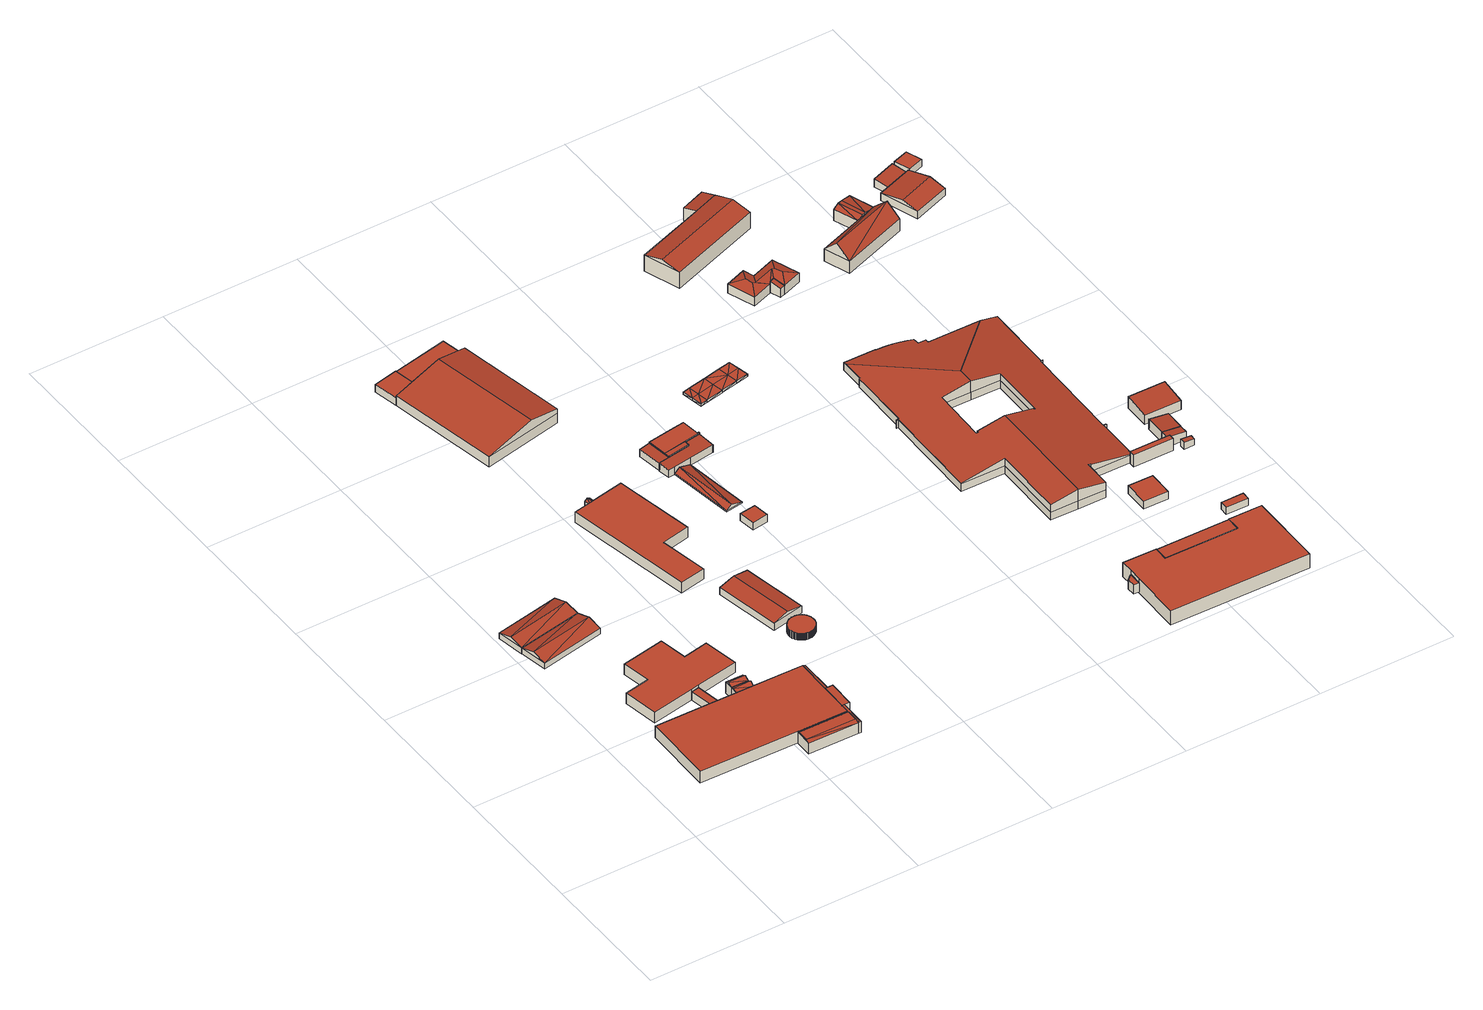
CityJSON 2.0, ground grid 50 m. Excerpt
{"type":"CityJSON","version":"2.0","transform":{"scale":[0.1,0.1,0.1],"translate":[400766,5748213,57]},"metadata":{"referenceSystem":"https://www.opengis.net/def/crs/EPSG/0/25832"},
"CityObjects":{
"building1":{"type":"Building","attributes":{"Gemeindeschluessel":"05515000","Geometrietyp2DReferenz":"3000","function":"31001_2740","roofType":"3100","measuredHeight":3.75},"geometry":[{"type":"Solid","lod":"2","boundaries":[[[[0,1,2,3]],[[4,5,1,0]],[[6,7,5,4]],[[3,2,7,6]],[[0,8,4]],[[6,9,3]],[[9,8,0]],[[0,3,9]],[[6,4,8]],[[8,9,6]],[[1,5,7,2]]]],"semantics":{"surfaces":[{"type":"WallSurface"},{"type":"RoofSurface"},{"type":"GroundSurface"}],"values":[[0,0,0,0,0,0,1,1,1,1,2]]}}]},
"building2":{"type":"Building","attributes":{"Gemeindeschluessel":"05515000","Geometrietyp2DReferenz":"3000","function":"31001_2740","roofType":"3100","measuredHeight":3.78},"geometry":[{"type":"Solid","lod":"2","boundaries":[[[[10,11,12,13]],[[0,14,11,10]],[[3,15,14,0]],[[13,12,15,3]],[[10,16,0]],[[3,17,13]],[[17,16,10]],[[10,13,17]],[[3,0,16]],[[16,17,3]],[[11,14,15,12]]]],"semantics":{"surfaces":[{"type":"WallSurface"},{"type":"RoofSurface"},{"type":"GroundSurface"}],"values":[[0,0,0,0,0,0,1,1,1,1,2]]}}]},
"building3":{"type":"Building","attributes":{"Gemeindeschluessel":"05515000","Geometrietyp2DReferenz":"3000","function":"31001_2000"},"children":["building3-1","building3-2"]},
"building3-1":{"type":"BuildingPart","attributes":{"roofType":"1000","measuredHeight":4.67},"parents":["building3"],"geometry":[{"type":"Solid","lod":"2","boundaries":[[[[18,19,20,21,22]],[[23,24,25,26,27]],[[28,29,24,23]],[[30,31,29,28]],[[32,33,31,30]],[[34,35,33,32]],[[36,37,35,34]],[[22,21,37,36]],[[34,32,30,28,23,27,18,22,36]],[[20,25,24,29,31,33,35,37,21]],[[19,18,27,26]],[[25,20,19,26]]]],"semantics":{"surfaces":[{"type":"WallSurface"},{"type":"RoofSurface"},{"type":"GroundSurface"},{"type":"ClosureSurface"}],"values":[[0,0,0,0,0,0,0,0,1,2,0,3]]}}]},
"building3-2":{"type":"BuildingPart","attributes":{"roofType":"9999","measuredHeight":4.9},"parents":["building3"],"geometry":[{"type":"Solid","lod":"2","boundaries":[[[[38,39,40,41]],[[26,25,39,38]],[[41,40,20,19]],[[41,42,43]],[[43,38,41]],[[38,43,44,26]],[[45,19,26]],[[26,44,45]],[[19,45,42,41]],[[43,42,45,44]],[[39,25,20,40]],[[25,26,19,20]]]],"semantics":{"surfaces":[{"type":"WallSurface"},{"type":"RoofSurface"},{"type":"GroundSurface"},{"type":"ClosureSurface"}],"values":[[0,0,0,1,1,0,1,1,0,1,2,3]]}}]},
"building4":{"type":"Building","attributes":{"Gemeindeschluessel":"05515000","Geometrietyp2DReferenz":"3000","function":"51009_1610","roofType":"2100","measuredHeight":3.37},"geometry":[{"type":"Solid","lod":"2","boundaries":[[[[46,47,48,49]],[[50,51,47,46]],[[52,53,51,50]],[[49,48,53,52]],[[50,46,49,52]],[[47,51,53,48]]]],"semantics":{"surfaces":[{"type":"WallSurface"},{"type":"RoofSurface"},{"type":"GroundSurface"}],"values":[[0,0,0,0,1,2]]}}]},
"building5":{"type":"Building","attributes":{"Gemeindeschluessel":"05515000","Geometrietyp2DReferenz":"3000","function":"31001_3050","roofType":"1000","measuredHeight":4.2},"geometry":[{"type":"Solid","lod":"2","boundaries":[[[[54,55,56,57]],[[58,59,55,54]],[[60,47,59,58]],[[61,48,47,60]],[[62,63,48,61]],[[64,65,63,62]],[[66,67,65,64]],[[68,69,67,66]],[[70,71,69,68]],[[57,56,71,70]],[[68,66,64,62,61,60,58,54,57,70]],[[55,59,47,48,63,65,67,69,71,56]]]],"semantics":{"surfaces":[{"type":"WallSurface"},{"type":"RoofSurface"},{"type":"GroundSurface"}],"values":[[0,0,0,0,0,0,0,0,0,0,1,2]]}}]},
"building6":{"type":"Building","attributes":{"Gemeindeschluessel":"05515000","Geometrietyp2DReferenz":"3000","function":"51009_1610"},"children":["building6-1","building6-2"]},
"building6-1":{"type":"BuildingPart","attributes":{"roofType":"3100","measuredHeight":5.28},"parents":["building6"],"geometry":[{"type":"Solid","lod":"2","boundaries":[[[[72,73,74,75]],[[76,77,73,72]],[[78,79,77,76]],[[75,80,72]],[[76,81,78]],[[78,81,80]],[[80,75,78]],[[81,76,72]],[[72,80,81]],[[74,73,77,79]],[[75,74,79,78]]]],"semantics":{"surfaces":[{"type":"WallSurface"},{"type":"RoofSurface"},{"type":"GroundSurface"},{"type":"ClosureSurface"}],"values":[[0,0,0,0,0,1,1,1,1,2,3]]}}]},
"building6-2":{"type":"BuildingPart","attributes":{"roofType":"3100","measuredHeight":5.28},"parents":["building6"],"geometry":[{"type":"Solid","lod":"2","boundaries":[[[[82,35,37,83]],[[75,74,35,82]],[[83,37,79,78]],[[82,84,75]],[[78,85,83]],[[83,85,84]],[[84,82,83]],[[85,78,75]],[[75,84,85]],[[35,74,79,37]],[[78,79,74,75]]]],"semantics":{"surfaces":[{"type":"WallSurface"},{"type":"RoofSurface"},{"type":"GroundSurface"},{"type":"ClosureSurface"}],"values":[[0,0,0,0,0,1,1,1,1,2,3]]}}]},
"building7":{"type":"Building","attributes":{"Gemeindeschluessel":"05515000","Geometrietyp2DReferenz":"3000","function":"51009_1610"},"children":["building7-1","building7-2","building7-3"]},
"building7-1":{"type":"BuildingPart","attributes":{"roofType":"1000","measuredHeight":4.49},"parents":["building7"],"geometry":[{"type":"Solid","lod":"2","boundaries":[[[[86,87,88,89]],[[90,91,92,87,86]],[[93,94,95,96,97]],[[89,88,98,99,100]],[[101,93,97,90,86,89,100]],[[87,92,95,94,98,88]],[[91,90,97,96]],[[95,92,91,96]],[[101,100,99]],[[94,93,101,99,98]]]],"semantics":{"surfaces":[{"type":"WallSurface"},{"type":"RoofSurface"},{"type":"GroundSurface"},{"type":"ClosureSurface"}],"values":[[0,0,0,0,1,2,0,3,0,3]]}}]},
"building7-2":{"type":"BuildingPart","attributes":{"roofType":"2100","measuredHeight":4.71},"parents":["building7"],"geometry":[{"type":"Solid","lod":"2","boundaries":[[[[22,21,94,93,102]],[[103,104,21,22]],[[99,98,104,103]],[[22,102,101,99,103]],[[94,21,104,98]],[[101,102,93]],[[98,99,101,93,94]]]],"semantics":{"surfaces":[{"type":"WallSurface"},{"type":"RoofSurface"},{"type":"GroundSurface"},{"type":"ClosureSurface"}],"values":[[0,0,0,1,2,0,3]]}}]},
"building7-3":{"type":"BuildingPart","attributes":{"roofType":"5000","measuredHeight":5.08},"parents":["building7"],"geometry":[{"type":"Solid","lod":"2","boundaries":[[[[105,106,92,91]],[[41,40,106,105]],[[96,95,40,41]],[[107,96,41,108]],[[41,105,108]],[[108,105,91,107]],[[91,96,107]],[[106,40,95,92]],[[95,96,91,92]]]],"semantics":{"surfaces":[{"type":"WallSurface"},{"type":"RoofSurface"},{"type":"GroundSurface"},{"type":"ClosureSurface"}],"values":[[0,0,0,1,1,1,1,2,3]]}}]},
"building8":{"type":"Building","attributes":{"Gemeindeschluessel":"05515000","Geometrietyp2DReferenz":"3000","function":"51003_1201","roofType":"1000","measuredHeight":2.74},"geometry":[{"type":"Solid","lod":"2","boundaries":[[[[109,110,111,112]],[[113,114,110,109]],[[115,116,114,113]],[[117,118,116,115]],[[119,120,118,117]],[[121,122,120,119]],[[123,124,122,121]],[[125,126,124,123]],[[127,128,126,125]],[[129,130,128,127]],[[131,132,130,129]],[[133,134,132,131]],[[135,136,134,133]],[[137,138,136,135]],[[139,140,138,137]],[[141,142,140,139]],[[143,144,142,141]],[[145,146,144,143]],[[147,148,146,145]],[[149,150,148,147]],[[151,152,150,149]],[[153,154,152,151]],[[155,156,154,153]],[[157,158,156,155]],[[159,160,158,157]],[[161,162,160,159]],[[163,164,162,161]],[[165,166,164,163]],[[167,168,166,165]],[[169,170,168,167]],[[171,172,170,169]],[[173,174,172,171]],[[175,176,174,173]],[[177,178,176,175]],[[179,180,178,177]],[[181,182,180,179]],[[183,184,182,181]],[[185,186,184,183]],[[187,188,186,185]],[[189,190,188,187]],[[191,192,190,189]],[[193,194,192,191]],[[195,196,194,193]],[[197,198,196,195]],[[199,200,198,197]],[[201,202,200,199]],[[203,204,202,201]],[[205,206,204,203]],[[207,208,206,205]],[[209,210,208,207]],[[211,212,210,209]],[[213,214,212,211]],[[215,216,214,213]],[[217,218,216,215]],[[219,220,218,217]],[[221,222,220,219]],[[223,224,222,221]],[[225,226,224,223]],[[227,228,226,225]],[[229,230,228,227]],[[231,232,230,229]],[[233,234,232,231]],[[235,236,234,233]],[[237,238,236,235]],[[239,240,238,237]],[[241,242,240,239]],[[243,244,242,241]],[[245,246,244,243]],[[247,248,246,245]],[[249,250,248,247]],[[251,252,250,249]],[[253,254,252,251]],[[255,256,254,253]],[[257,258,256,255]],[[259,260,258,257]],[[261,262,260,259]],[[263,264,262,261]],[[265,266,264,263]],[[267,268,266,265]],[[112,111,268,267]],[[265,263,261,259,257,255,253,251,249,247,245,243,241,239,237,235,233,231,229,227,225,223,221,219,217,215,213,211,209,207,205,203,201,199,197,195,193,191,189,187,185,183,181,179,177,175,173,171,169,167,165,163,161,159,157,155,153,151,149,147,145,143,141,139,137,135,133,131,129,127,125,123,121,119,117,115,113,109,112,267]],[[110,114,116,118,120,122,124,126,128,130,132,134,136,138,140,142,144,146,148,150,152,154,156,158,160,162,164,166,168,170,172,174,176,178,180,182,184,186,188,190,192,194,196,198,200,202,204,206,208,210,212,214,216,218,220,222,224,226,228,230,232,234,236,238,240,242,244,246,248,250,252,254,256,258,260,262,264,266,268,111]]]],"semantics":{"surfaces":[{"type":"WallSurface"},{"type":"RoofSurface"},{"type":"GroundSurface"}],"values":[[0,0,0,0,0,0,0,0,0,0,0,0,0,0,0,0,0,0,0,0,0,0,0,0,0,0,0,0,0,0,0,0,0,0,0,0,0,0,0,0,0,0,0,0,0,0,0,0,0,0,0,0,0,0,0,0,0,0,0,0,0,0,0,0,0,0,0,0,0,0,0,0,0,0,0,0,0,0,0,0,1,2]]}}]},
"building9":{"type":"Building","attributes":{"Gemeindeschluessel":"05515000","Geometrietyp2DReferenz":"3000","function":"31001_2000","roofType":"1000","measuredHeight":4.22},"geometry":[{"type":"Solid","lod":"2","boundaries":[[[[269,270,271,272]],[[273,274,270,269]],[[275,276,274,273]],[[277,278,276,275]],[[279,280,278,277]],[[281,282,280,279]],[[283,284,282,281]],[[272,271,284,283]],[[281,279,277,275,273,269,272,283]],[[270,274,276,278,280,282,284,271]]]],"semantics":{"surfaces":[{"type":"WallSurface"},{"type":"RoofSurface"},{"type":"GroundSurface"}],"values":[[0,0,0,0,0,0,0,0,1,2]]}}]},
"building10":{"type":"Building","attributes":{"Gemeindeschluessel":"05515000","Geometrietyp2DReferenz":"3000","function":"31001_2000","roofType":"3100","measuredHeight":4.05},"geometry":[{"type":"Solid","lod":"2","boundaries":[[[[285,286,287,288]],[[289,290,286,285]],[[291,292,290,289]],[[288,287,292,291]],[[285,293,289]],[[291,294,288]],[[288,294,293,285]],[[289,293,294,291]],[[286,290,292,287]]]],"semantics":{"surfaces":[{"type":"WallSurface"},{"type":"RoofSurface"},{"type":"GroundSurface"}],"values":[[0,0,0,0,0,0,1,1,2]]}}]},
"building11":{"type":"Building","attributes":{"Gemeindeschluessel":"05515000","Geometrietyp2DReferenz":"3000","function":"51009_1610","roofType":"3100","measuredHeight":3.13},"geometry":[{"type":"Solid","lod":"2","boundaries":[[[[295,296,297,298]],[[299,300,296,295]],[[301,302,300,299]],[[298,297,302,301]],[[295,303,299]],[[301,304,298]],[[298,304,303]],[[303,295,298]],[[304,301,299]],[[299,303,304]],[[296,300,302,297]]]],"semantics":{"surfaces":[{"type":"WallSurface"},{"type":"RoofSurface"},{"type":"GroundSurface"}],"values":[[0,0,0,0,0,0,1,1,1,1,2]]}}]},
"building12":{"type":"Building","attributes":{"Gemeindeschluessel":"05515000","Geometrietyp2DReferenz":"3000","function":"31001_2700"},"address":[{"country":"Germany","locality":"Münster","thoroughfareNumber":"56","thoroughfareName":"Alexianerweg"}],"children":["building12-1","building12-2"]},
"building12-1":{"type":"BuildingPart","attributes":{"roofType":"3100","measuredHeight":7.91},"parents":["building12"],"geometry":[{"type":"Solid","lod":"2","boundaries":[[[[305,306,307,308]],[[309,310,311,306,305]],[[312,313,314,315,316]],[[308,307,313,312]],[[317,318,319,320]],[[318,317,321,309,305]],[[321,317,320,312,316]],[[321,316,309]],[[319,318,305,308]],[[320,319,308,312]],[[306,311,314,313,307]],[[315,310,309,316]],[[314,311,310,315]]]],"semantics":{"surfaces":[{"type":"WallSurface"},{"type":"RoofSurface"},{"type":"GroundSurface"},{"type":"ClosureSurface"}],"values":[[0,0,0,0,1,1,0,0,0,0,2,0,3]]}}]},
"building12-2":{"type":"BuildingPart","attributes":{"roofType":"1000","measuredHeight":3.2},"parents":["building12"],"geometry":[{"type":"Solid","lod":"2","boundaries":[[[[322,323,311,310]],[[324,325,323,322]],[[315,314,325,324]],[[322,310,315,324]],[[311,323,325,314]],[[314,315,310,311]]]],"semantics":{"surfaces":[{"type":"WallSurface"},{"type":"RoofSurface"},{"type":"GroundSurface"},{"type":"ClosureSurface"}],"values":[[0,0,0,1,2,3]]}}]},
"building13":{"type":"Building","attributes":{"Gemeindeschluessel":"05515000","Geometrietyp2DReferenz":"3000","function":"51009_1610","roofType":"1000","measuredHeight":3.19},"geometry":[{"type":"Solid","lod":"2","boundaries":[[[[326,327,328,329]],[[330,331,327,326]],[[315,314,331,330]],[[329,328,314,315]],[[330,326,329,315]],[[327,331,314,328]]]],"semantics":{"surfaces":[{"type":"WallSurface"},{"type":"RoofSurface"},{"type":"GroundSurface"}],"values":[[0,0,0,0,1,2]]}}]},
"building14":{"type":"Building","attributes":{"Gemeindeschluessel":"05515000","Geometrietyp2DReferenz":"3000","function":"31001_2460","roofType":"1000","measuredHeight":2.9},"geometry":[{"type":"Solid","lod":"2","boundaries":[[[[332,333,334,335]],[[336,337,333,332]],[[338,339,337,336]],[[335,334,339,338]],[[336,332,335,338]],[[333,337,339,334]]]],"semantics":{"surfaces":[{"type":"WallSurface"},{"type":"RoofSurface"},{"type":"GroundSurface"}],"values":[[0,0,0,0,1,2]]}}]},
"building15":{"type":"Building","attributes":{"Gemeindeschluessel":"05515000","Geometrietyp2DReferenz":"3000","function":"51009_1611","roofType":"2100","measuredHeight":3.24},"geometry":[{"type":"Solid","lod":"2","boundaries":[[[[340,341,342,343]],[[344,345,341,340]],[[346,347,345,344]],[[343,342,347,346]],[[344,340,343,346]],[[341,345,347,342]]]],"semantics":{"surfaces":[{"type":"WallSurface"},{"type":"RoofSurface"},{"type":"GroundSurface"}],"values":[[0,0,0,0,1,2]]}}]},
"building16":{"type":"Building","attributes":{"Gemeindeschluessel":"05515000","Geometrietyp2DReferenz":"3000","function":"31001_2740","roofType":"3100","measuredHeight":1.82},"geometry":[{"type":"Solid","lod":"2","boundaries":[[[[348,349,350,351]],[[352,353,349,348]],[[354,355,353,352]],[[351,350,355,354]],[[348,356,352]],[[354,357,351]],[[356,348,351]],[[351,357,356]],[[352,356,357]],[[357,354,352]],[[349,353,355,350]]]],"semantics":{"surfaces":[{"type":"WallSurface"},{"type":"RoofSurface"},{"type":"GroundSurface"}],"values":[[0,0,0,0,0,0,1,1,1,1,2]]}}]},
"building17":{"type":"Building","attributes":{"Gemeindeschluessel":"05515000","Geometrietyp2DReferenz":"3000","function":"31001_2000","roofType":"2100","measuredHeight":3.39},"geometry":[{"type":"Solid","lod":"2","boundaries":[[[[358,355,350,359]],[[360,361,355,358]],[[362,363,361,360]],[[344,364,363,362]],[[365,366,364,344]],[[367,368,366,365]],[[369,370,368,367]],[[371,372,370,369]],[[373,374,372,371]],[[375,376,374,373]],[[359,350,376,375]],[[373,371,369,367,365,344,362,360,358,359,375]],[[355,361,363,364,366,368,370,372,374,376,350]]]],"semantics":{"surfaces":[{"type":"WallSurface"},{"type":"RoofSurface"},{"type":"GroundSurface"}],"values":[[0,0,0,0,0,0,0,0,0,0,0,1,2]]}}]},
"building18":{"type":"Building","attributes":{"Gemeindeschluessel":"05515000","Geometrietyp2DReferenz":"3000","function":"31001_2000"},"children":["building18-1","building18-2"]},
"building18-1":{"type":"BuildingPart","attributes":{"roofType":"1000","measuredHeight":3.6},"parents":["building18"],"geometry":[{"type":"Solid","lod":"2","boundaries":[[[[377,345,378,379]],[[380,381,345,377]],[[379,378,382,383]],[[380,377,379,383]],[[345,381,382,378]],[[381,380,383,382]]]],"semantics":{"surfaces":[{"type":"WallSurface"},{"type":"RoofSurface"},{"type":"GroundSurface"},{"type":"ClosureSurface"}],"values":[[0,0,0,1,2,3]]}}]},
"building18-2":{"type":"BuildingPart","attributes":{"roofType":"1000","measuredHeight":3.6},"parents":["building18"],"geometry":[{"type":"Solid","lod":"2","boundaries":[[[[384,341,381,380]],[[385,386,341,384]],[[387,388,386,385]],[[389,390,388,387]],[[391,392,390,389]],[[393,394,392,391]],[[395,396,394,393]],[[383,382,396,395]],[[395,393,391,389,387,385,384,380,383]],[[341,386,388,390,392,394,396,382,381]],[[381,382,383,380]]]],"semantics":{"surfaces":[{"type":"WallSurface"},{"type":"RoofSurface"},{"type":"GroundSurface"},{"type":"ClosureSurface"}],"values":[[0,0,0,0,0,0,0,0,1,2,3]]}}]},
"building19":{"type":"Building","attributes":{"Geometrietyp2DReferenz":"2000","Gemeindeschluessel":"05515000","function":"53001_1800","roofType":"9999","measuredHeight":1},"geometry":[{"type":"Solid","lod":"2","boundaries":[[[[397,398,399]],[[398,400,399]],[[401,402,397]],[[402,398,397]],[[403,404,401]],[[404,402,401]],[[405,406,403]],[[406,404,403]],[[407,408,405]],[[408,406,405]],[[409,410,407]],[[410,408,407]],[[411,412,409]],[[412,410,409]],[[413,414,411]],[[414,412,411]],[[415,416,413]],[[416,414,413]],[[417,418,415]],[[418,416,415]],[[419,420,417]],[[420,418,417]],[[421,422,419]],[[422,420,419]],[[399,400,421]],[[400,422,421]],[[400,398,402]],[[400,402,423]],[[423,402,404]],[[423,404,424]],[[424,404,425]],[[425,404,406]],[[425,406,408]],[[425,408,410]],[[422,400,423]],[[422,423,420]],[[420,423,424]],[[420,424,418]],[[418,424,416]],[[416,424,425]],[[416,425,414]],[[414,425,410]],[[414,410,412]],[[399,401,397]],[[399,426,401]],[[426,403,401]],[[426,427,403]],[[427,428,403]],[[428,405,403]],[[428,407,405]],[[428,409,407]],[[419,427,426]],[[421,426,399]],[[421,419,426]],[[419,417,427]],[[417,415,427]],[[415,428,427]],[[415,413,428]],[[413,409,428]],[[413,411,409]]]],"semantics":{"surfaces":[{"type":"WallSurface"},{"type":"GroundSurface"},{"type":"RoofSurface"}],"values":[[0,0,0,0,0,0,0,0,0,0,0,0,0,0,0,0,0,0,0,0,0,0,0,0,0,0,1,1,1,1,1,1,1,1,1,1,1,1,1,1,1,1,1,2,2,2,2,2,2,2,2,2,2,2,2,2,2,2,2,2]]}}]},
"building20":{"type":"Building","attributes":{"Gemeindeschluessel":"05515000","Geometrietyp2DReferenz":"3000","function":"51009_1610","roofType":"1000","measuredHeight":3.54},"geometry":[{"type":"Solid","lod":"2","boundaries":[[[[429,430,431,432]],[[433,434,430,429]],[[435,436,434,433]],[[437,438,436,435]],[[432,431,438,437]],[[435,433,429,432,437]],[[430,434,436,438,431]]]],"semantics":{"surfaces":[{"type":"WallSurface"},{"type":"RoofSurface"},{"type":"GroundSurface"}],"values":[[0,0,0,0,0,1,2]]}}]},
"building21":{"type":"Building","attributes":{"Gemeindeschluessel":"05515000","Geometrietyp2DReferenz":"3000","function":"31001_2000","roofType":"1000","measuredHeight":5.72},"address":[{"country":"Germany","locality":"Münster","thoroughfareNumber":"47","thoroughfareName":"Alexianerweg"}],"geometry":[{"type":"Solid","lod":"2","boundaries":[[[[439,440,441,442]],[[443,444,440,439]],[[445,446,444,443]],[[447,448,446,445]],[[449,450,448,447]],[[451,452,450,449]],[[453,454,452,451]],[[455,456,454,453]],[[457,458,456,455]],[[442,441,458,457]],[[455,453,451,449,447,445,443,439,442,457]],[[440,444,446,448,450,452,454,456,458,441]]]],"semantics":{"surfaces":[{"type":"WallSurface"},{"type":"RoofSurface"},{"type":"GroundSurface"}],"values":[[0,0,0,0,0,0,0,0,0,0,1,2]]}}]},
"building22":{"type":"Building","attributes":{"Gemeindeschluessel":"05515000","Geometrietyp2DReferenz":"3000","function":"51009_1610","roofType":"1000","measuredHeight":5.53},"geometry":[{"type":"Solid","lod":"2","boundaries":[[[[459,454,448,460]],[[461,452,454,459]],[[462,450,452,461]],[[460,448,450,462]],[[461,459,460,462]],[[454,452,450,448]]]],"semantics":{"surfaces":[{"type":"WallSurface"},{"type":"RoofSurface"},{"type":"GroundSurface"}],"values":[[0,0,0,0,1,2]]}}]},
"building23":{"type":"Building","attributes":{"Geometrietyp2DReferenz":"3000","Gemeindeschluessel":"05515000","function":"31001_2000","roofType":"5000","measuredHeight":7.88},"address":[{"country":"Germany","locality":"Münster","thoroughfareNumber":"49","thoroughfareName":"Alexianerweg"}],"geometry":[{"type":"MultiSurface","lod":"2","boundaries":[[[463,464,465,466]],[[467,468,464,463]],[[469,470,468,467]],[[471,472,470,469]],[[473,474,472,471]],[[475,476,474,473]],[[477,478,476,475]],[[479,480,478,477]],[[481,482,480,479]],[[483,484,482,481]],[[485,486,484,483]],[[487,488,486,485]],[[489,490,488,487]],[[491,492,490,489]],[[493,494,492,491]],[[495,496,494,493]],[[497,498,496,495]],[[499,500,498,497]],[[501,502,503,504]],[[505,506,502,501]],[[507,508,506,505]],[[509,510,508,507]],[[511,512,510,509]],[[513,514,512,511]],[[515,516,514,513]],[[517,518,516,515]],[[519,520,518,517]],[[504,503,520,519]],[[521,522,500,499]],[[523,524,522,521]],[[525,526,524,523]],[[527,528,526,525]],[[529,530,528,527]],[[531,532,530,529]],[[533,534,532,531]],[[535,536,534,533]],[[537,538,536,535]],[[539,540,538,537]],[[541,542,540,539]],[[543,544,542,541]],[[545,546,544,543]],[[547,548,546,545]],[[549,550,548,547]],[[551,552,550,549]],[[553,554,552,551]],[[555,556,554,553]],[[557,558,556,555]],[[559,560,558,557]],[[466,465,560,559]],[[561,562,563,564,565,566,567,568,569,570,477,571,572,573,574]],[[575,576,577,578,573,572,579,580,581,582,583,584,585,586,587,588,589,590]],[[591,592,593,594,589,588,595,596,597,598,599,600,601,602,535,533,603,604,527,525,605,606,574,573,578]],[[606,605,523,521]],[[574,606,521,499]],[[605,525,523]],[[604,603,531,529]],[[604,529,527]],[[603,533,531]],[[602,601,539,537]],[[602,537,535]],[[601,600,541,539]],[[600,599,543,541]],[[599,598,545,543]],[[598,597,547,545]],[[597,596,549,547]],[[596,595,551,549]],[[595,588,553,551]],[[589,594,513,511]],[[594,593,515,513]],[[593,592,517,515]],[[592,591,519,517]],[[591,578,504,519]],[[590,589,511,509]],[[588,587,555,553]],[[587,586,557,555]],[[586,585,559,557]],[[585,584,466,559]],[[584,583,463,466]],[[583,582,467,463]],[[582,581,469,467]],[[581,580,471,469]],[[580,579,473,471]],[[579,572,571,475,473]],[[578,577,501,504]],[[577,576,505,501]],[[576,575,507,505]],[[575,590,509,507]],[[571,477,475]],[[570,479,477]],[[570,569,481,479]],[[569,568,483,481]],[[568,567,485,483]],[[567,566,487,485]],[[566,565,489,487]],[[565,564,491,489]],[[564,563,493,491]],[[563,562,495,493]],[[562,561,497,495]],[[561,574,499,497]],[[464,468,470,472,474,476,478,480,482,484,486,488,490,492,494,496,498,500,522,524,526,528,530,532,534,536,538,540,542,544,546,548,550,552,554,556,558,560,465],[502,506,508,510,512,514,516,518,520,503]],[[573,574,499,607]],[[578,573,607,504]]],"semantics":{"surfaces":[{"type":"WallSurface"},{"type":"RoofSurface"},{"type":"GroundSurface"},{"type":"ClosureSurface"}],"values":[0,0,0,0,0,0,0,0,0,0,0,0,0,0,0,0,0,0,0,0,0,0,0,0,0,0,0,0,0,0,0,0,0,0,0,0,0,0,0,0,0,0,0,0,0,0,0,0,0,1,1,1,0,0,0,0,0,0,0,0,0,0,0,0,0,0,0,0,0,0,0,0,0,0,0,0,0,0,0,0,0,0,0,0,0,0,0,0,0,0,0,0,0,0,0,0,0,0,0,2,3,3]}}]},
"building24":{"type":"Building","attributes":{"Gemeindeschluessel":"05515000","Geometrietyp2DReferenz":"3000","function":"31001_2000","roofType":"1000","measuredHeight":3.2},"address":[{"country":"Germany","locality":"Münster","thoroughfareNumber":"45","thoroughfareName":"Alexianerweg"}],"geometry":[{"type":"Solid","lod":"2","boundaries":[[[[608,609,610,611]],[[612,613,609,608]],[[614,615,613,612]],[[611,610,615,614]],[[612,608,611,614]],[[609,613,615,610]]]],"semantics":{"surfaces":[{"type":"WallSurface"},{"type":"RoofSurface"},{"type":"GroundSurface"}],"values":[[0,0,0,0,1,2]]}}]},
"building25":{"type":"Building","attributes":{"Gemeindeschluessel":"05515000","Geometrietyp2DReferenz":"3000","function":"31001_1000","roofType":"5000","measuredHeight":4.87},"address":[{"country":"Germany","locality":"Münster","thoroughfareNumber":"50","thoroughfareName":"Alexianerweg"}],"geometry":[{"type":"Solid","lod":"2","boundaries":[[[[616,617,618,619]],[[620,621,617,616]],[[622,623,621,620]],[[624,625,623,622]],[[626,627,625,624]],[[628,629,627,626]],[[630,631,629,628]],[[632,633,631,630]],[[619,618,633,632]],[[634,630,628,635]],[[636,635,628,626,637]],[[638,637,626,624,639]],[[624,622,639]],[[639,622,620,638]],[[616,619,636]],[[616,636,637]],[[616,637,638]],[[638,620,616]],[[635,636,619,632,634]],[[632,630,634]],[[617,621,623,625,627,629,631,633,618]]]],"semantics":{"surfaces":[{"type":"WallSurface"},{"type":"RoofSurface"},{"type":"GroundSurface"}],"values":[[0,0,0,0,0,0,0,0,0,1,1,1,1,1,1,1,1,1,1,1,2]]}}]},
"building26":{"type":"Building","attributes":{"Gemeindeschluessel":"05515000","Geometrietyp2DReferenz":"3000","function":"51009_1610","roofType":"2100","measuredHeight":4.42},"geometry":[{"type":"Solid","lod":"2","boundaries":[[[[640,641,642,643]],[[644,645,641,640]],[[632,646,645,644]],[[643,642,646,632]],[[644,640,643,632]],[[641,645,646,642]]]],"semantics":{"surfaces":[{"type":"WallSurface"},{"type":"RoofSurface"},{"type":"GroundSurface"}],"values":[[0,0,0,0,1,2]]}}]},
"building27":{"type":"Building","attributes":{"Gemeindeschluessel":"05515000","Geometrietyp2DReferenz":"3000","function":"31001_2000"},"address":[{"country":"Germany","locality":"Münster","thoroughfareNumber":"50a","thoroughfareName":"Alexianerweg"}],"children":["building27-1","building27-2"]},
"building27-1":{"type":"BuildingPart","attributes":{"roofType":"3100","measuredHeight":8.3},"parents":["building27"],"geometry":[{"type":"Solid","lod":"2","boundaries":[[[[647,648,649,650]],[[651,652,648,647]],[[653,654,652,651]],[[655,656,654,653]],[[655,653,657,658,650]],[[647,658,657,651]],[[653,651,657]],[[658,647,650]],[[649,648,652,654,656]],[[649,656,655,650]]]],"semantics":{"surfaces":[{"type":"WallSurface"},{"type":"RoofSurface"},{"type":"GroundSurface"},{"type":"ClosureSurface"}],"values":[[0,0,0,0,1,1,0,0,2,3]]}}]},
"building27-2":{"type":"BuildingPart","attributes":{"roofType":"2100","measuredHeight":6.52},"parents":["building27"],"geometry":[{"type":"Solid","lod":"2","boundaries":[[[[659,660,656,655]],[[661,662,660,659]],[[650,649,662,661]],[[661,659,655,650]],[[660,662,649,656]],[[649,650,655,656]]]],"semantics":{"surfaces":[{"type":"WallSurface"},{"type":"RoofSurface"},{"type":"GroundSurface"},{"type":"ClosureSurface"}],"values":[[0,0,0,1,2,3]]}}]},
"building28":{"type":"Building","attributes":{"Gemeindeschluessel":"05515000","Geometrietyp2DReferenz":"3000","function":"31001_2500","roofType":"1000","measuredHeight":2.72},"geometry":[{"type":"Solid","lod":"2","boundaries":[[[[663,664,665,666]],[[667,668,664,663]],[[669,670,668,667]],[[666,665,670,669]],[[667,663,666,669]],[[664,668,670,665]]]],"semantics":{"surfaces":[{"type":"WallSurface"},{"type":"RoofSurface"},{"type":"GroundSurface"}],"values":[[0,0,0,0,1,2]]}}]},
"building29":{"type":"Building","attributes":{"Gemeindeschluessel":"05515000","Geometrietyp2DReferenz":"3000","function":"51002_9999","roofType":"1000","measuredHeight":4.96},"geometry":[{"type":"Solid","lod":"2","boundaries":[[[[671,672,673,674]],[[675,676,672,671]],[[677,678,676,675]],[[674,673,678,677]],[[675,671,674,677]],[[672,676,678,673]]]],"semantics":{"surfaces":[{"type":"WallSurface"},{"type":"RoofSurface"},{"type":"GroundSurface"}],"values":[[0,0,0,0,1,2]]}}]},
"building30":{"type":"Building","attributes":{"Gemeindeschluessel":"05515000","Geometrietyp2DReferenz":"3000","function":"31001_2460","roofType":"2100","measuredHeight":4.05},"geometry":[{"type":"Solid","lod":"2","boundaries":[[[[679,680,681,682]],[[683,684,680,679]],[[685,686,684,683]],[[682,681,686,685]],[[683,679,682,685]],[[680,684,686,681]]]],"semantics":{"surfaces":[{"type":"WallSurface"},{"type":"RoofSurface"},{"type":"GroundSurface"}],"values":[[0,0,0,0,1,2]]}}]},
"building31":{"type":"Building","attributes":{"Gemeindeschluessel":"05515000","Geometrietyp2DReferenz":"3000","function":"51002_9999","roofType":"2100","measuredHeight":2.83},"geometry":[{"type":"Solid","lod":"2","boundaries":[[[[687,688,689,690]],[[691,692,688,687]],[[693,694,692,691]],[[690,689,694,693]],[[691,687,690,693]],[[688,692,694,689]]]],"semantics":{"surfaces":[{"type":"WallSurface"},{"type":"RoofSurface"},{"type":"GroundSurface"}],"values":[[0,0,0,0,1,2]]}}]},
"building32":{"type":"Building","attributes":{"Gemeindeschluessel":"05515000","Geometrietyp2DReferenz":"3000","function":"31001_2500","roofType":"2100","measuredHeight":4.04},"geometry":[{"type":"Solid","lod":"2","boundaries":[[[[695,696,697,698]],[[699,680,696,695]],[[682,681,680,699]],[[698,697,681,682]],[[699,695,698,682]],[[696,680,681,697]]]],"semantics":{"surfaces":[{"type":"WallSurface"},{"type":"RoofSurface"},{"type":"GroundSurface"}],"values":[[0,0,0,0,1,2]]}}]},
"building33":{"type":"Building","attributes":{"Gemeindeschluessel":"05515000","Geometrietyp2DReferenz":"3000","function":"31001_2500","roofType":"2100","measuredHeight":4.64},"geometry":[{"type":"Solid","lod":"2","boundaries":[[[[700,701,702,703]],[[704,705,701,700]],[[706,707,705,704]],[[703,702,707,706]],[[704,700,703,706]],[[701,705,707,702]]]],"semantics":{"surfaces":[{"type":"WallSurface"},{"type":"RoofSurface"},{"type":"GroundSurface"}],"values":[[0,0,0,0,1,2]]}}]},
"building34":{"type":"Building","attributes":{"Gemeindeschluessel":"05515000","Geometrietyp2DReferenz":"3000","function":"31001_2700","roofType":"3100","measuredHeight":9.61},"geometry":[{"type":"Solid","lod":"2","boundaries":[[[[708,709,710,711]],[[712,713,709,708]],[[714,715,713,712]],[[711,710,715,714]],[[708,716,712]],[[714,717,711]],[[708,711,717]],[[717,716,708]],[[716,717,714]],[[714,712,716]],[[709,713,715,710]]]],"semantics":{"surfaces":[{"type":"WallSurface"},{"type":"RoofSurface"},{"type":"GroundSurface"}],"values":[[0,0,0,0,0,0,1,1,1,1,2]]}}]},
"building35":{"type":"Building","attributes":{"Gemeindeschluessel":"05515000","Geometrietyp2DReferenz":"3000","function":"31001_2700","roofType":"9999","measuredHeight":5.44},"geometry":[{"type":"Solid","lod":"2","boundaries":[[[[718,719,720,721]],[[722,723,719,718]],[[724,725,723,722]],[[721,720,725,724]],[[726,718,721]],[[721,727,726]],[[718,726,728,722]],[[722,728,729]],[[729,724,722]],[[724,729,727,721]],[[726,727,729,728]],[[719,723,725,720]]]],"semantics":{"surfaces":[{"type":"WallSurface"},{"type":"RoofSurface"},{"type":"GroundSurface"}],"values":[[0,0,0,0,1,1,0,1,1,0,1,2]]}}]},
"building36":{"type":"Building","attributes":{"Gemeindeschluessel":"05515000","Geometrietyp2DReferenz":"3000","function":"31001_2700","roofType":"3100","measuredHeight":4.72},"geometry":[{"type":"Solid","lod":"2","boundaries":[[[[730,731,732,733]],[[734,735,731,730]],[[736,737,735,734]],[[733,732,737,736]],[[730,738,734]],[[736,739,733]],[[733,739,738,730]],[[734,738,739,736]],[[731,735,737,732]]]],"semantics":{"surfaces":[{"type":"WallSurface"},{"type":"RoofSurface"},{"type":"GroundSurface"}],"values":[[0,0,0,0,0,0,1,1,2]]}}]},
"building37":{"type":"Building","attributes":{"Gemeindeschluessel":"05515000","Geometrietyp2DReferenz":"3000","function":"51009_1610","roofType":"2100","measuredHeight":3.32},"geometry":[{"type":"Solid","lod":"2","boundaries":[[[[740,741,742,743]],[[744,745,741,740]],[[746,747,745,744]],[[743,742,747,746]],[[744,740,743,746]],[[741,745,747,742]]]],"semantics":{"surfaces":[{"type":"WallSurface"},{"type":"RoofSurface"},{"type":"GroundSurface"}],"values":[[0,0,0,0,1,2]]}}]},
"building38":{"type":"Building","attributes":{"Gemeindeschluessel":"05515000","Geometrietyp2DReferenz":"3000","function":"31001_2460","roofType":"1000","measuredHeight":2.88},"geometry":[{"type":"Solid","lod":"2","boundaries":[[[[748,749,750,751]],[[752,753,749,748]],[[754,755,753,752]],[[751,750,755,754]],[[752,748,751,754]],[[749,753,755,750]]]],"semantics":{"surfaces":[{"type":"WallSurface"},{"type":"RoofSurface"},{"type":"GroundSurface"}],"values":[[0,0,0,0,1,2]]}}]}
},
"vertices":[
[267,1066,37],[267,1066,15],[29,1022,15],[29,1022,37],[285,966,37],[285,966,15],[48,921,37],[48,921,15],[276,1016,52],[39,971,52],
[247,1166,37],[247,1166,14],[10,1122,14],[10,1122,37],[267,1066,14],[29,1022,14],[257,1116,52],[20,1072,52],
[691,187,61],[691,187,58],[691,187,14],[696,447,14],[696,447,61],[148,197,61],[148,197,14],[508,191,14],[508,191,58],[508,191,61],[152,456,61],[152,456,14],[363,453,61],[363,453,14],[394,452,61],[394,452,14],[453,451,61],[453,451,14],[515,450,61],[515,450,14],
[507,126,58],[507,126,14],[690,123,14],[690,123,58],[690,137,63],[507,140,63],[508,182,63],[691,179,63],
[376,550,47],[376,550,15],[346,544,15],[346,544,48],[394,452,47],[394,452,15],[363,453,48],[363,453,15],
[508,706,57],[508,706,15],[416,688,15],[416,688,57],[532,579,57],[532,579,15],[376,550,57],[346,544,57],[190,515,57],[190,515,15],[167,642,57],[167,642,15],[259,659,57],[259,659,15],[239,762,57],[239,762,15],[397,791,57],[397,791,15],
[454,515,58],[454,515,14],[453,483,14],[453,483,58],[517,514,58],[517,514,14],[516,482,58],[516,482,14],[453,499,67],[516,498,67],
[453,451,58],[515,450,58],[453,467,67],[516,466,67],
[721,219,59],[721,219,14],[723,318,14],[723,318,59],[702,220,59],[702,220,58],[702,220,14],[694,318,59],[694,318,14],[692,220,14],[692,220,58],[692,220,59],[704,318,14],[704,318,57],[704,318,59],[700,318,59],
[694,318,61],[706,446,57],[706,446,14],
[701,123,58],[701,123,14],[697,214,65],[696,128,64],
[771,629,40],[771,629,13],[772,626,13],[772,626,40],[771,632,40],[771,632,13],[771,634,40],[771,634,13],[771,637,40],[771,637,13],[771,640,40],[771,640,13],[772,644,40],[772,644,13],[772,647,40],[772,647,13],[773,650,40],[773,650,13],[774,651,40],[774,651,13],[776,656,40],[776,656,13],[779,660,40],[779,660,13],[782,664,40],[782,664,13],[785,668,40],[785,668,13],[789,671,40],[789,671,13],[793,674,40],[793,674,13],[797,676,40],[797,676,13],[801,678,40],[801,678,13],[805,679,40],[805,679,13],[809,680,40],[809,680,13],[812,680,40],[812,680,13],[816,680,40],[816,680,13],[819,680,40],[819,680,13],[822,680,40],[822,680,13],[825,680,40],[825,680,13],[828,679,40],[828,679,13],[831,678,40],[831,678,13],[833,677,40],[833,677,13],[836,676,40],[836,676,13],[839,674,40],[839,674,13],[842,673,40],[842,673,13],[845,670,40],[845,670,13],[848,668,40],[848,668,13],[851,665,40],[851,665,13],[854,661,40],[854,661,13],[856,658,40],[856,658,13],[858,653,40],[858,653,13],[860,649,40],[860,649,13],[861,644,40],[861,644,13],[862,639,40],[862,639,13],[862,633,40],[862,633,13],[862,628,40],[862,628,13],[862,627,40],[862,627,13],[861,625,40],[861,625,13],[860,621,40],[860,621,13],[859,617,40],[859,617,13],[857,614,40],[857,614,13],[855,611,40],[855,611,13],[853,608,40],[853,608,13],[851,605,40],[851,605,13],[849,603,40],[849,603,13],[847,601,40],[847,601,13],[845,599,40],[845,599,13],[843,598,40],[843,598,13],[840,596,40],[840,596,13],[837,594,40],[837,594,13],[834,593,40],[834,593,13],[831,591,40],[831,591,13],[827,590,40],[827,590,13],[823,590,40],[823,590,13],[820,589,40],[820,589,13],[817,589,40],[817,589,13],[813,589,40],[813,589,13],[809,590,40],[809,590,13],[806,590,40],[806,590,13],[803,591,40],[803,591,13],[800,592,40],[800,592,13],[797,593,40],[797,593,13],[794,595,40],[794,595,13],[792,596,40],[792,596,13],[790,598,40],[790,598,13],[787,600,40],[787,600,13],[785,602,40],[785,602,13],[782,604,40],[782,604,13],[780,607,40],[780,607,13],[778,611,40],[778,611,13],[776,613,40],[776,613,13],[775,616,40],[775,616,13],[773,620,40],[773,620,13],[772,623,40],[772,623,13],
[769,1204,55],[769,1204,13],[713,1496,13],[713,1496,55],[666,1184,55],[666,1184,13],[700,1010,55],[700,1010,13],[606,992,55],[606,992,13],[517,1459,55],[517,1459,13],[586,1472,55],[586,1472,13],[607,1476,55],[607,1476,13],
[700,920,42],[700,920,13],[746,683,13],[746,683,42],[818,942,42],[818,942,13],[864,705,42],[864,705,13],[759,931,54],[805,694,54],
[580,1500,40],[580,1500,15],[586,1472,15],[586,1472,40],[601,1504,40],[601,1504,15],[607,1476,40],[607,1476,15],[591,1502,46],[596,1474,46],
[443,1831,51],[443,1831,11],[736,1889,11],[736,1889,51],[364,2236,51],[364,2236,43],[364,2236,11],[657,2293,51],[657,2293,11],[452,2253,11],[452,2253,43],[452,2253,51],[547,2272,91],[626,1867,91],[736,1889,69],[657,2293,69],[452,2253,70],
[346,2326,43],[346,2326,11],[434,2344,43],[434,2344,11],
[637,2382,43],[637,2382,11],[434,2342,11],[434,2342,43],[655,2293,43],[655,2293,11],
[959,1122,41],[959,1122,12],[1018,1131,12],[1018,1131,41],[951,1182,41],[951,1182,12],[1010,1190,41],[1010,1190,12],
[899,1618,45],[899,1618,13],[860,1612,13],[860,1612,42],[912,1527,45],[912,1527,13],[873,1521,42],[873,1521,13],
[1002,1250,16],[1002,1250,12],[967,1490,12],[967,1490,16],[939,1241,16],[939,1241,12],[904,1481,16],[904,1481,12],[959,1244,30],[924,1484,30],
[904,1481,42],[967,1490,42],[879,1478,42],[879,1478,12],[873,1521,45],[873,1521,12],[912,1527,12],[995,1539,45],[995,1539,12],[993,1558,46],[993,1558,12],[1053,1567,46],[1053,1567,12],[1062,1503,42],[1062,1503,12],[1061,1503,42],[1061,1503,12],[1061,1504,42],[1061,1504,12],
[912,1527,49],[995,1539,13],[995,1539,49],[909,1546,49],[909,1546,13],[993,1558,13],[993,1558,49],
[899,1618,49],[1003,1633,49],[1003,1633,13],[1040,1638,49],[1040,1638,13],[1049,1572,49],[1049,1572,13],[1054,1573,49],[1054,1573,13],[1055,1567,49],[1055,1567,13],[1053,1567,49],[1053,1567,13],
[1143,1794,14],[1143,1794,4],[1150,1755,14],[1150,1755,4],[1169,1799,15],[1169,1799,5],[1232,1811,15],[1232,1811,5],[1295,1824,15],[1295,1824,5],[1341,1833,15],[1341,1833,5],[1349,1794,15],[1349,1794,5],[1357,1755,15],[1357,1755,5],[1311,1746,15],[1311,1746,5],[1247,1733,15],[1247,1733,5],[1247,1732,15],[1247,1732,5],[1184,1720,15],[1184,1720,5],[1158,1716,14],[1158,1716,4],[1176,1760,5],[1239,1772,5],[1303,1785,5],[1176,1760,15],[1239,1772,15],[1303,1785,15],
[1770,232,58],[1770,232,22],[1770,202,22],[1770,202,58],[1789,249,58],[1789,249,22],[1791,249,58],[1791,249,22],[1790,201,58],[1790,201,22],
[1790,201,75],[1790,201,18],[1787,18,18],[1787,18,75],[1791,249,75],[1791,249,18],[1791,295,75],[1791,295,18],[1913,292,75],[1913,292,18],[1912,240,75],[1912,240,18],[2181,235,75],[2181,235,18],[2182,288,75],[2182,288,18],[2303,286,75],[2303,286,18],[2299,9,75],[2299,9,18],
[2182,288,73],[1913,292,73],[2181,235,73],[1912,240,73],
[1599,1280,47],[1599,1280,16],[1605,1280,16],[1605,1280,47],[1599,1283,47],[1599,1283,16],[1608,1283,47],[1608,1283,16],[1612,1511,47],[1612,1511,16],[1616,1511,47],[1616,1511,16],[1617,1604,47],[1617,1604,16],[1732,1602,47],[1732,1602,16],[1732,1600,47],[1732,1600,16],[1758,1598,47],[1758,1598,16],[1778,1596,47],[1778,1596,16],[1797,1592,47],[1797,1592,16],[1816,1586,47],[1816,1586,16],[1837,1579,47],[1837,1579,16],[1856,1572,47],[1856,1572,16],[1855,1545,47],[1855,1545,16],[1883,1544,47],[1883,1544,16],[1882,1529,47],[1882,1529,16],[2074,1526,47],[2074,1526,16],[1759,1268,47],[1759,1268,16],[1866,1266,16],[1866,1266,47],[1754,1064,47],[1754,1064,16],[1761,1064,47],[1761,1064,16],[1761,1070,47],[1761,1070,16],[1863,1068,47],[1863,1068,16],[1967,1066,47],[1967,1066,16],[1967,1061,47],[1967,1061,16],[1973,1061,47],[1973,1061,16],[1976,1264,47],[1976,1264,16],[2137,1525,47],[2137,1525,16],[2133,1273,47],[2133,1273,16],[2140,1273,47],[2140,1273,16],[2139,1271,47],[2139,1271,16],[2130,1271,47],[2130,1271,16],[2123,908,47],[2123,908,16],[2134,908,47],[2134,908,16],[2134,904,47],[2134,904,16],[2124,904,47],[2124,904,16],[2121,757,47],[2121,757,16],[2120,757,47],[2120,757,16],[2120,740,47],[2120,740,16],[1969,742,47],[1969,742,16],[1969,745,47],[1969,745,16],[1960,745,47],[1960,745,16],[1958,643,47],[1958,643,16],[1857,645,47],[1857,645,16],[1755,647,47],[1755,647,16],[1759,913,47],[1759,913,16],[1599,916,47],[1599,916,16],[1882,1529,59],[1883,1544,57],[1855,1545,57],[1856,1572,52],[1837,1579,51],[1816,1586,50],[1797,1592,49],[1778,1596,48],[1758,1598,48],[1732,1600,48],[1617,1604,48],[1617,1590,50],[1867,1323,95],[2074,1526,59],[1761,1064,77],[1754,1064,76],[1759,1268,76],[1866,1266,95],[1616,1511,50],[1612,1511,49],[1608,1283,49],[1599,1283,48],[1599,1280,48],[1605,1280,49],[1599,916,48],[1759,913,77],[1755,647,77],[1857,645,95],[1863,1068,95],[1761,1070,77],[1976,1264,75],[1973,1061,75],[1967,1061,77],[1967,1066,77],[1958,643,77],[1960,745,77],[1969,745,75],[1969,742,75],[2120,740,49],[2120,757,49],[2121,757,48],[2124,904,48],[2123,908,48],[2130,1271,48],[2133,1273,48],[2137,1525,48],[1867,1323,47],
[2118,620,47],[2118,620,15],[2028,622,15],[2028,622,47],[2116,530,47],[2116,530,15],[2026,532,47],[2026,532,15],
[1632,2042,51],[1632,2042,15],[1650,2049,15],[1650,2049,51],[1556,2015,51],[1556,2015,15],[1521,2114,51],[1521,2114,15],[1598,2142,51],[1598,2142,15],[1611,2103,51],[1611,2103,15],[1701,2135,51],[1701,2135,15],[1737,2036,51],[1737,2036,15],[1665,2010,51],[1665,2010,15],[1688,2059,63],[1678,2085,63],[1669,2090,61],[1592,2062,61],[1581,2067,64],[1573,2090,64],
[1632,2042,61],[1632,2042,17],[1646,2004,17],[1646,2004,51],[1650,2049,61],[1650,2049,17],[1665,2010,17],
[1751,2335,80],[1751,2335,15],[1706,2465,15],[1706,2465,80],[1409,2215,80],[1409,2215,15],[1363,2345,80],[1363,2345,15],[1616,2433,80],[1616,2433,15],[1386,2280,98],[1729,2400,98],
[1599,2481,67],[1599,2481,15],[1689,2513,67],[1689,2513,15],
[2306,394,47],[2306,394,19],[2224,395,19],[2224,395,47],[2305,364,47],[2305,364,19],[2223,365,47],[2223,365,19],
[2257,734,67],[2257,734,18],[2111,736,18],[2111,736,67],[2257,714,67],[2257,714,18],[2111,716,67],[2111,716,18],
[2321,768,48],[2321,768,17],[2250,769,17],[2250,769,58],[2321,737,48],[2321,737,17],[2250,738,58],[2250,738,17],
[2288,700,46],[2288,700,18],[2326,700,18],[2326,700,43],[2288,720,46],[2288,720,18],[2327,719,43],[2327,719,18],
[2323,841,48],[2323,841,17],[2251,842,17],[2251,842,58],[2321,768,49],
[2253,962,64],[2253,962,18],[2252,867,18],[2252,867,54],[2388,960,64],[2388,960,18],[2386,865,54],[2386,865,18],
[1890,1984,63],[1890,1984,14],[2133,2068,14],[2133,2068,63],[1857,2078,63],[1857,2078,14],[2100,2163,63],[2100,2163,14],[1873,2031,110],[2117,2116,110],
[2100,2163,58],[2100,2163,13],[2069,2253,13],[2069,2253,58],[2022,2136,58],[2022,2136,13],[1991,2225,58],[1991,2225,13],[2059,2149,67],[2028,2238,67],[2044,2144,68],[2013,2233,68],
[2297,2268,45],[2297,2268,15],[2164,2222,15],[2164,2222,45],[2344,2131,45],[2344,2131,15],[2212,2085,45],[2212,2085,15],[2325,2187,62],[2192,2141,62],
[2289,2266,42],[2289,2266,15],[2271,2318,15],[2271,2318,48],[2200,2235,42],[2200,2235,15],[2182,2287,48],[2182,2287,15],
[2285,2328,42],[2285,2328,13],[2305,2271,13],[2305,2271,42],[2342,2347,42],[2342,2347,13],[2362,2290,42],[2362,2290,13]
]}
